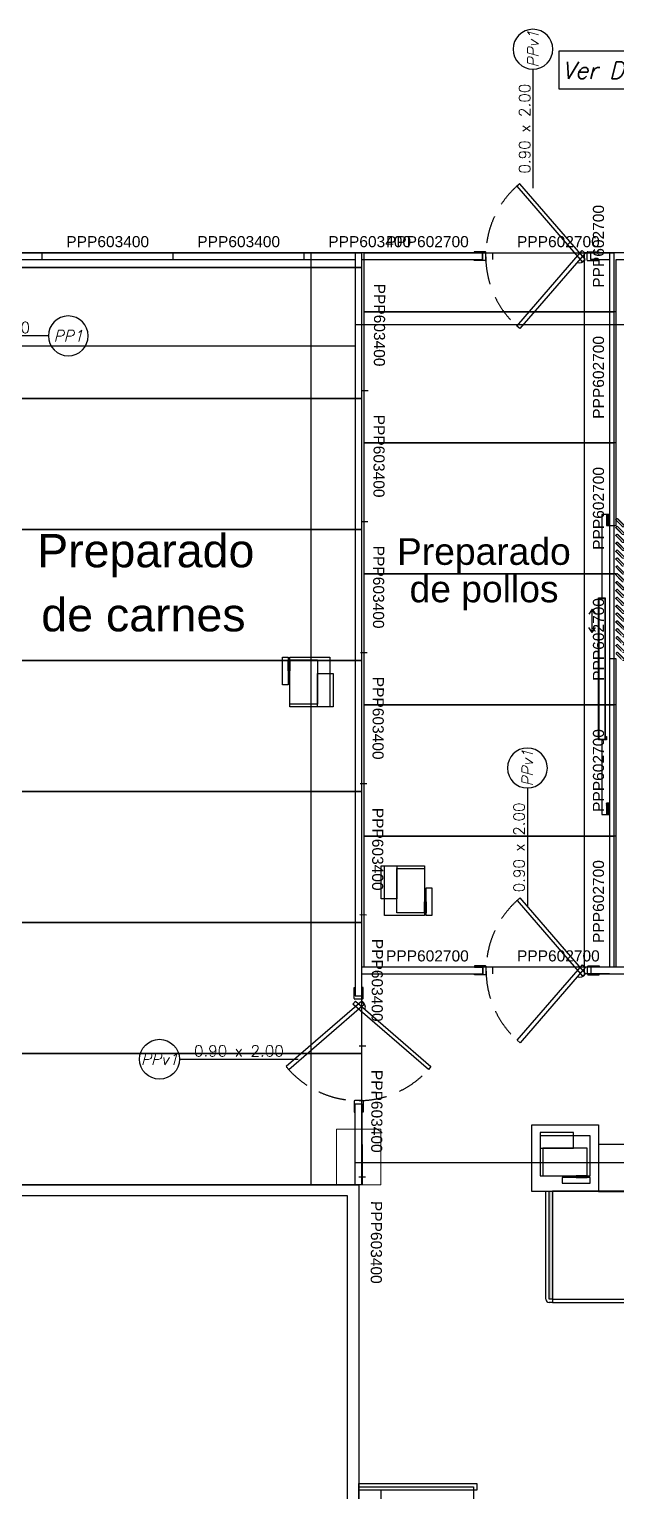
# Model space of a CAD drawing. Header units: millimetres. Extents: x 2698011 to 2856548, y 1019778 to 1210064.
# Drawn here: x 2767581 to 2772874, y 1154946 to 1168116 of the extents above; entities that cross this region are included whole.
import ezdxf
from ezdxf.enums import TextEntityAlignment as Align

# ---------------------------------------------------------------- set-up
doc = ezdxf.new("R2010")
doc.units = ezdxf.units.MM
for name, pattern in [('CONTINUA', [0]), ('DASHED', [19.05, 12.7, -6.35]), ('DASHED2', [9.525, 6.35, -3.175]), ('HIDDEN', [0.375, 0.25, -0.125]), ('LN_planobase PB$0$DASHED2', [0.375, 0.25, -0.125]), ('MCDASH12', [0.001411, 0.001058, -0.000352692])]:
    doc.linetypes.add(name, pattern=pattern)
doc.layers.get('Defpoints').update_dxf_attribs({"color": 9})
for name, color, linetype in [('.cota', 9, 'Continuous'), ('0-EXHIBIDORAS', 9, 'Continuous'), ('A-Aberturas', 9, 'Continuous'), ('Arq. Exhibidoras', 9, 'Continuous'), ('COSTAN-CAM-COTAS', 7, 'Continuous'), ('COSTAN-CAM-LAT NUM', 6, 'Continuous'), ('COSTAN-CAM-LATERALES', 5, 'Continuous'), ('COSTAN-CAM-TECHOS-60', 1, 'Continuous'), ('DESAGUES', 9, 'CONTINUA'), ('DURLOCK', 9, 'Continuous'), ('EQUIPAMIENTO ELECTROMECÁNICO', 9, 'Continuous'), ('exhibidoras', 9, 'Continuous'), ('MAMP CHAPA 0.06', 9, 'Continuous'), ('nomenclatura de aberturas', 9, 'Continuous'), ('PROYECCIONES', 9, 'DASHED'), ('TEXTOS CAM', 2, 'Continuous')]:
    doc.layers.add(name, color=color, linetype=linetype)
doc.layers.add('PILAR_REF', color=9, linetype='Continuous', lineweight=0)
doc.styles.add('_ROMANS', font='ROMANS.SHX')
doc.styles.add('_Romans Obl', font='ROMANS.SHX', dxfattribs={"oblique": 15})
doc.styles.add('costan', font='arial.ttf')
doc.styles.get("Standard").update_dxf_attribs({"font": 'arial.ttf'})
doc.styles.add('Text-Stock', font='arial.ttf', dxfattribs={"height": 0.18})
doc.dimstyles.new('ISO-25', dxfattribs={"dimtxt": 2.5, "dimasz": 2.5, "dimexe": 1.25, "dimexo": 0.625, "dimtad": 1, "dimtxsty": 'Standard', "dimcen": 2.5, "dimadec": 0, "dimazin": 0, "dimtfac": 1, "dimtmove": 0, "dimatfit": 3, "dimfxl": 1, "dimarcsym": 0})

# ---------------------------------------------------------------- blocks, each defined once
blk = doc.blocks.new('vaiven90')
for p, q in [((-805.258, -105.592, 0), (-805.258, -105.492, 0)), ((-805.258, -105.492, 0), (-805.248, -105.492, 0)), ((-805.248, -105.492, 0), (-805.248, -105.567, 0)), ((-805.188, -105.492, 0), (-805.188, -105.567, 0)), ((-805.178, -105.492, 0), (-805.188, -105.492, 0)), ((-805.178, -105.592, 0), (-805.178, -105.492, 0)), ((-805.183, -105.597, 0), (-805.253, -105.597, 0)), ((-805.248, -105.567, 0), (-805.188, -105.567, 0)), ((-805.246, -105.615, 0), (-804.566, -106.205, 0)), ((-804.566, -106.205, 0), (-804.588, -106.231, 0)), ((-805.258, -106.516, 0), (-805.258, -106.616, 0)), ((-805.183, -106.511, 0), (-805.253, -106.511, 0)), ((-805.248, -106.616, 0), (-805.248, -106.541, 0)), ((-805.248, -106.541, 0), (-805.188, -106.541, 0)), ((-805.188, -106.616, 0), (-805.188, -106.541, 0)), ((-805.178, -106.516, 0), (-805.178, -106.616, 0)), ((-805.258, -106.616, 0), (-805.248, -106.616, 0)), ((-805.178, -106.616, 0), (-805.188, -106.616, 0))]:
    blk.add_line(p, q)
at = {"elevation": 0}
for points in [[(-805.19, -105.615), (-805.87, -106.205), (-805.847, -106.231), (-805.167, -105.642), (-805.19, -105.615)], [(-805.246, -105.615), (-804.566, -106.205), (-804.588, -106.231), (-805.269, -105.642), (-805.246, -105.615)]]:
    blk.add_lwpolyline(points, dxfattribs=at)
for centre, radius, start, end in [((-805.253, -105.592, 0), 0.0051, 180, 270), ((-805.218, -105.667, 0), 0.061, 338.694, 57.6587), ((-805.183, -105.592, 0), 0.0051, 270, 0), ((-805.253, -106.516, 0), 0.0051, 90, 180), ((-805.183, -106.516, 0), 0.0051, 0, 90)]:
    blk.add_arc(centre, radius, start, end)
at = {"linetype": 'LN_planobase PB$0$DASHED2'}
blk.add_arc((-805.218, -105.663, 0), 0.848, 219.7207, 320.2793, dxfattribs=at)
blk = doc.blocks.new('sdfgsdgs')
at = {"linetype": 'Continuous'}
for p, q in [((-0.19, 0.03), (0.11, 0.03)), ((-0.19, -0.11), (-0.19, 0.03)), ((0.11, 0.03), (0.11, -0.11)), ((-0.34, -0.36), (-0.34, -0.001)), ((-0.34, -0.001), (0.11, -0.001)), ((-0.315, -0.36), (-0.315, -0.11)), ((-0.315, -0.11), (0.085, -0.11)), ((0.11, -0.11), (-0.19, -0.11)), ((0.085, -0.11), (0.085, -0.36)), ((0.11, -0.001), (0.11, -0.36)), ((0.11, -0.36), (-0.34, -0.36)), ((-0.34, -0.426), (-0.34, -0.376)), ((-0.34, -0.376), (-0.09, -0.376)), ((-0.315, -0.376), (-0.315, -0.36)), ((0.085, -0.36), (-0.315, -0.36)), ((-0.315, -0.36), (-0.215, -0.36)), ((-0.215, -0.376), (-0.315, -0.376)), ((-0.215, -0.36), (-0.215, -0.376)), ((-0.09, -0.376), (-0.09, -0.426)), ((-0.09, -0.426), (-0.34, -0.426))]:
    blk.add_line(p, q, dxfattribs=at)
blk = doc.blocks.new('A$C6C7C7CD4')
h = blk.add_hatch()
h.set_pattern_fill('ANSI31', color=8, scale=0.002, style=0)
h.set_pattern_definition([(45, (2.6, 0.1876735), (-0.004490128, 0.004490128), [])])
h.paths.add_polyline_path([(0.1, 0.158), (0, 0.158), (0, 0.188), (0.1, 0.188)])
h.paths.add_polyline_path([(2.7, 0.158), (2.6, 0.158), (2.6, 0.188), (2.7, 0.188)])
for p, q in [((1.638, 0.031, 0), (1.682, 0.061, 0)), ((1.638, 0.031, 0), (1.847, 0.031, 0)), ((1.638, 0.031, 0), (1.682, 0, 0)), ((1.847, 0.031, 0), (1.803, 0.061, 0)), ((1.847, 0.031, 0), (1.803, 0, 0))]:
    blk.add_line(p, q)
at = {"elevation": 0}
for points in [[(0.1, 0.158), (0, 0.158), (0, 0.188), (0.1, 0.188)], [(0.67, 0.148), (0.7, 0.148), (0.7, 0.158), (0.67, 0.158)], [(0.67, 0.148), (0.67, 0.088), (1.95, 0.088), (1.95, 0.148)], [(0.675, 0.143), (0.675, 0.093), (1.945, 0.093), (1.945, 0.143)], [(2.7, 0.158), (2.6, 0.158), (2.6, 0.188), (2.7, 0.188)]]:
    blk.add_lwpolyline(points, close=True, dxfattribs=at)
at = {"linetype": 'DASHED2', "elevation": 0}
blk.add_lwpolyline([(0.67, 0.118), (0, 0.118), (0, 0.188), (2.7, 0.188), (2.7, 0.118), (1.95, 0.118)], dxfattribs=at)
blk = doc.blocks.new('A$C48B04B10')
at = {"layer": 'DESAGUES', "linetype": 'MCDASH12'}
for p, q in [((0.013, 1.283, -3.074), (0.079, 1.217, -3.074)), ((0.013, 1.213, -3.074), (0.079, 1.146, -3.074)), ((0.013, 1.142, -3.074), (0.079, 1.075, -3.074)), ((0.013, 1.071, -3.074), (0.079, 1.005, -3.074)), ((0.013, 1, -3.074), (0.079, 0.934, -3.074)), ((0.066, 0.638, -3.074), (0, 0.704, -3.074)), ((0.013, 0.717, -3.074), (0.079, 0.65, -3.074)), ((0.066, 0.567, -3.074), (0, 0.633, -3.074)), ((0.066, 0.496, -3.074), (0, 0.562, -3.074)), ((0.013, 0.646, -3.074), (0.079, 0.58, -3.074)), ((0.013, 0.575, -3.074), (0.079, 0.509, -3.074)), ((0.066, 0.425, -3.074), (0, 0.491, -3.074)), ((0.066, 0.354, -3.074), (0, 0.421, -3.074)), ((0.013, 0.504, -3.074), (0.079, 0.438, -3.074)), ((0.013, 0.433, -3.074), (0.079, 0.367, -3.074)), ((0.066, 0.283, -3.074), (0, 0.35, -3.074)), ((0.066, 0.213, -3.074), (0, 0.279, -3.074)), ((0.013, 0.362, -3.074), (0.079, 0.296, -3.074)), ((0.013, 0.292, -3.074), (0.079, 0.225, -3.074)), ((0.066, 0.142, -3.074), (0, 0.208, -3.074)), ((0.066, 0.071, -3.074), (0, 0.137, -3.074)), ((0.013, 0.221, -3.074), (0.079, 0.154, -3.074)), ((0.013, 0.15, -3.074), (0.079, 0.084, -3.074)), ((0.066, 0, -3.074), (0, 0.066, -3.074)), ((0.013, 0.079, -3.074), (0.079, 0.013, -3.074))]:
    blk.add_line(p, q, dxfattribs=at)
at = {"layer": 'DESAGUES', "linetype": 'MCDASH12', "elevation": -3.074}
for points in [[(0.066, 1.204), (0, 1.271), (0.013, 1.283), (0.079, 1.217)], [(0.066, 1.134), (0, 1.2), (0.013, 1.213), (0.079, 1.146)], [(0.066, 1.063), (0, 1.129), (0.013, 1.142), (0.079, 1.075)], [(0.066, 0.992), (0, 1.058), (0.013, 1.071), (0.079, 1.005)], [(0.066, 0.921), (0, 0.987), (0.013, 1), (0.079, 0.934)], [(0.066, 0.85), (0, 0.916), (0.013, 0.929), (0.079, 0.863)], [(0.066, 0.779), (0, 0.846), (0.013, 0.858), (0.079, 0.792)], [(0.066, 0.708), (0, 0.775), (0.013, 0.788), (0.079, 0.721)], [(0.066, 0.638), (0, 0.704), (0.013, 0.717), (0.079, 0.65)], [(0.066, 0.567), (0, 0.633), (0.013, 0.646), (0.079, 0.58)], [(0.066, 0.496), (0, 0.562), (0.013, 0.575), (0.079, 0.509)], [(0.066, 0.425), (0, 0.491), (0.013, 0.504), (0.079, 0.438)], [(0.066, 0.354), (0, 0.421), (0.013, 0.433), (0.079, 0.367)], [(0.066, 0.283), (0, 0.35), (0.013, 0.362), (0.079, 0.296)], [(0.066, 0.213), (0, 0.279), (0.013, 0.292), (0.079, 0.225)], [(0.066, 0.142), (0, 0.208), (0.013, 0.221), (0.079, 0.154)], [(0.066, 0.071), (0, 0.137), (0.013, 0.15), (0.079, 0.084)], [(0.066, 0), (0, 0.066), (0.013, 0.079), (0.079, 0.013)]]:
    blk.add_lwpolyline(points, close=True, dxfattribs=at)
blk = doc.blocks.new('4100125')
blk.add_line((0, 3), (125, 3))
blk.add_lwpolyline([(0, 0), (125, 0), (125, 100), (0, 100)], close=True)
blk = doc.blocks.new('100006EV')
blk.add_hatch(color=256).paths.add_polyline_path([(6, 100), (3, 100), (3, 3), (6, 3)])
for p, q in [((0, 3), (0, 100)), ((0, 100), (6, 100)), ((3, 3), (3, 100)), ((6, 100), (6, 0)), ((6, 3), (3, 3)), ((6, 0), (3, 0))]:
    blk.add_line(p, q)
blk.add_arc((3, 3), 3, 180, 270)
blk = doc.blocks.new('cot abert izq')
blk.add_line((0.359, 0), (2.501, 0))
blk.add_circle((0, 0), 0.359)
at = {"style": '_Romans Obl', "oblique": 15}
blk.add_attdef('ABERTURA', text='', height=0.2, rotation=360, dxfattribs=at).set_placement((0, 0), align=Align.MIDDLE_CENTER)
at = {"style": '_ROMANS'}
for tag, p in [('DIM', (1.43, 0.05)), ('ANT', (1.43, -0.25))]:
    blk.add_attdef(tag, text='', height=0.2, rotation=360, dxfattribs=at).set_placement(p, align=Align.CENTER)
blk = doc.blocks.new('EXHIBIDORA 3.75')
at = {"layer": '0-EXHIBIDORAS'}
for points in [[(-1.033, 1.92), (0.03, 1.92), (0.03, 1.86), (-1.033, 1.86)], [(0, -1.89), (-1.033, -1.89), (-1.033, 1.89), (0, 1.89)], [(-1.033, -1.92), (0.03, -1.92), (0.03, -1.86), (-1.033, -1.86)]]:
    blk.add_lwpolyline(points, close=True, dxfattribs=at)
blk.add_lwpolyline([(-0.833, 1.86), (-0.833, -1.86)], dxfattribs=at)
at = {"layer": '0-EXHIBIDORAS', "insert": (-0.972, 0.982), "char_height": 0.12, "width": 1.07054, "attachment_point": 1, "rotation": 90, "style": 'Text-Stock'}
blk.add_mtext('{\\fArial Narrow|b0|i0|c0|p34;auto servicio}', dxfattribs=at)
blk = doc.blocks.new('*D202')
at = {"layer": 'COSTAN-CAM-COTAS', "color": 0, "lineweight": -2, "transparency": 16777216}
for p, q in [((2770518, 1157711), (2770518, 1157908)), ((2779913, 1157907), (2770521, 1157907)), ((2779916, 1157711), (2779916, 1157908))]:
    blk.add_line(p, q, dxfattribs=at)
at = {"layer": 'COSTAN-CAM-COTAS', "color": 0, "transparency": 16777216}
for points in [[(2770521, 1157907), (2770521, 1157906), (2770518, 1157907)], [(2779913, 1157907), (2779913, 1157906), (2779916, 1157907)]]:
    blk.add_solid(points, dxfattribs=at)
at = {"layer": 'Defpoints', "color": 0, "transparency": 16777216}
for p in [(2770518, 1157907), (2770518, 1157711), (2779916, 1157711)]:
    blk.add_point(p, dxfattribs=at)
at = {"layer": 'COSTAN-CAM-COTAS', "color": 0, "transparency": 16777216, "insert": (2775217, 1157909), "char_height": 2.5, "attachment_point": 5}
blk.add_mtext('9397,81', dxfattribs=at)
blk = doc.blocks.new('*D204')
at = {"layer": 'COSTAN-CAM-COTAS', "color": 0, "lineweight": -2, "transparency": 16777216}
for p, q in [((2772810, 1166102), (2772810, 1165452)), ((2774851, 1166102), (2774851, 1165452)), ((2774849, 1165453), (2772813, 1165453))]:
    blk.add_line(p, q, dxfattribs=at)
at = {"layer": 'COSTAN-CAM-COTAS', "color": 0, "transparency": 16777216}
for points in [[(2772813, 1165454), (2772813, 1165453), (2772810, 1165453)], [(2774849, 1165454), (2774849, 1165453), (2774851, 1165453)]]:
    blk.add_solid(points, dxfattribs=at)
at = {"layer": 'Defpoints', "color": 0, "transparency": 16777216}
for p in [(2772810, 1166102), (2774851, 1166102), (2772810, 1165453)]:
    blk.add_point(p, dxfattribs=at)
at = {"layer": 'COSTAN-CAM-COTAS', "color": 0, "transparency": 16777216, "insert": (2773831, 1165455), "char_height": 2.5, "attachment_point": 5}
blk.add_mtext('2041,29', dxfattribs=at)
blk = doc.blocks.new('*D205')
at = {"layer": 'COSTAN-CAM-COTAS', "color": 0, "lineweight": -2, "transparency": 16777216}
for p, q in [((2772809, 1166102), (2772580, 1166102)), ((2772581, 1166100), (2772581, 1159613)), ((2772809, 1159611), (2772580, 1159611))]:
    blk.add_line(p, q, dxfattribs=at)
at = {"layer": 'COSTAN-CAM-COTAS', "color": 0, "transparency": 16777216}
for points in [[(2772580, 1166100), (2772581, 1166100), (2772581, 1166102)], [(2772580, 1159613), (2772581, 1159613), (2772581, 1159611)]]:
    blk.add_solid(points, dxfattribs=at)
at = {"layer": 'Defpoints', "color": 0, "transparency": 16777216}
for p in [(2772810, 1166102), (2772581, 1159611), (2772810, 1159611)]:
    blk.add_point(p, dxfattribs=at)
at = {"layer": 'COSTAN-CAM-COTAS', "color": 0, "transparency": 16777216, "insert": (2772579, 1162857), "char_height": 2.5, "attachment_point": 5, "rotation": 90}
blk.add_mtext('6491,81', dxfattribs=at)
blk = doc.blocks.new('*D206')
at = {"layer": 'COSTAN-CAM-COTAS', "color": 0, "lineweight": -2, "transparency": 16777216}
for p, q in [((2770518, 1166102), (2770518, 1165452)), ((2772810, 1166102), (2772810, 1165452)), ((2772808, 1165453), (2770521, 1165453))]:
    blk.add_line(p, q, dxfattribs=at)
at = {"layer": 'COSTAN-CAM-COTAS', "color": 0, "transparency": 16777216}
for points in [[(2770521, 1165454), (2770521, 1165453), (2770518, 1165453)], [(2772808, 1165454), (2772808, 1165453), (2772810, 1165453)]]:
    blk.add_solid(points, dxfattribs=at)
at = {"layer": 'Defpoints', "color": 0, "transparency": 16777216}
for p in [(2770518, 1166102), (2772810, 1166102), (2770518, 1165453)]:
    blk.add_point(p, dxfattribs=at)
at = {"layer": 'COSTAN-CAM-COTAS', "color": 0, "transparency": 16777216, "insert": (2771664, 1165455), "char_height": 2.5, "attachment_point": 5}
blk.add_mtext('2292,03', dxfattribs=at)
blk = doc.blocks.new('*D207')
at = {"layer": 'COSTAN-CAM-COTAS', "color": 0, "lineweight": -2, "transparency": 16777216}
for p, q in [((2770517, 1166102), (2770117, 1166102)), ((2770118, 1166099), (2770118, 1157713)), ((2770517, 1157711), (2770117, 1157711))]:
    blk.add_line(p, q, dxfattribs=at)
at = {"layer": 'COSTAN-CAM-COTAS', "color": 0, "transparency": 16777216}
for points in [[(2770118, 1166099), (2770119, 1166099), (2770118, 1166102)], [(2770118, 1157713), (2770119, 1157713), (2770118, 1157711)]]:
    blk.add_solid(points, dxfattribs=at)
at = {"layer": 'Defpoints', "color": 0, "transparency": 16777216}
for p in [(2770518, 1166102), (2770118, 1157711), (2770518, 1157711)]:
    blk.add_point(p, dxfattribs=at)
at = {"layer": 'COSTAN-CAM-COTAS', "color": 0, "transparency": 16777216, "insert": (2770116, 1161906), "char_height": 2.5, "attachment_point": 5, "rotation": 90}
blk.add_mtext('8391,19', dxfattribs=at)
blk = doc.blocks.new('*D208')
at = {"layer": 'COSTAN-CAM-COTAS', "color": 0, "lineweight": -2, "transparency": 16777216}
for p, q in [((2766518, 1166101), (2766518, 1165261)), ((2770518, 1166101), (2770518, 1165261)), ((2770516, 1165263), (2766521, 1165263))]:
    blk.add_line(p, q, dxfattribs=at)
at = {"layer": 'COSTAN-CAM-COTAS', "color": 0, "transparency": 16777216}
for points in [[(2766521, 1165263), (2766521, 1165262), (2766518, 1165263)], [(2770516, 1165263), (2770516, 1165262), (2770518, 1165263)]]:
    blk.add_solid(points, dxfattribs=at)
at = {"layer": 'Defpoints', "color": 0, "transparency": 16777216}
for p in [(2766518, 1166102), (2770518, 1166102), (2766518, 1165263)]:
    blk.add_point(p, dxfattribs=at)
at = {"layer": 'COSTAN-CAM-COTAS', "color": 0, "transparency": 16777216, "insert": (2768518, 1165265), "char_height": 2.5, "attachment_point": 5}
blk.add_mtext('4000', dxfattribs=at)
blk = doc.blocks.new('COSTAN-CAM-PANEL-TECHO')
blk.add_lwpolyline([(0, 0), (1, 0), (1, 1), (0, 1)], close=True)

msp = doc.modelspace()

# ---------------------------------------------------------------- linework, layer by layer
at = {"layer": '.cota'}
msp.add_lwpolyline([(2772355.485, 1167920.299), (2775407.111, 1167920.299), (2775407.111, 1167574.919), (2772355.485, 1167574.919)], close=True, dxfattribs=at)
at = {"layer": 'COSTAN-CAM-LATERALES'}
for p, q in [((2767698.084, 1166042.475), (2767698.084, 1166102.475)), ((2768878.084, 1166042.475), (2768878.084, 1166102.475)), ((2770058.084, 1166042.475), (2770058.084, 1166102.475)), ((2770578.084, 1166042.475), (2770578.084, 1166102.475)), ((2771758.084, 1166042.475), (2771758.084, 1166102.475)), ((2770578.084, 1166042.475), (2770638.083, 1166042.271)), ((2772869.789, 1165570.661), (2772809.789, 1165570.661)), ((2770574.071, 1164862.482), (2770634.071, 1164862.278)), ((2772869.789, 1164390.661), (2772809.789, 1164390.661)), ((2770570.058, 1163682.489), (2770630.058, 1163682.285)), ((2772869.789, 1163210.661), (2772809.789, 1163210.661)), ((2770566.046, 1162502.496), (2770626.045, 1162502.292)), ((2772869.789, 1162030.661), (2772809.789, 1162030.661)), ((2770562.033, 1161322.502), (2770622.033, 1161322.298)), ((2772869.789, 1160850.661), (2772809.789, 1160850.661)), ((2770558.02, 1160142.509), (2770618.02, 1160142.305)), ((2770578.059, 1159610.661), (2770578.059, 1159670.661)), ((2771758.059, 1159610.661), (2771758.059, 1159670.661)), ((2772869.789, 1159670.661), (2772809.789, 1159670.661)), ((2772640.987, 1159610.661), (2778906.544, 1159610.661)), ((2770554.007, 1158962.516), (2770614.007, 1158962.312)), ((2770549.995, 1157782.523), (2770609.994, 1157782.319))]:
    msp.add_line(p, q, dxfattribs=at)
for points in [[(2766578.084, 1165886.706), (2766578.084, 1166042.475), (2770518.059, 1166042.475), (2770518.059, 1159412.214), (2770578.059, 1159412.214), (2770578.059, 1159610.661), (2771667.318, 1159610.661), (2771667.318, 1159670.661), (2770578.059, 1159670.661), (2770578.059, 1166042.475), (2771663.937, 1166042.475), (2771663.937, 1166102.475), (2761147.736, 1166102.499), (2761147.736, 1166042.499), (2766518.084, 1166042.475), (2766518.084, 1165886.706), (2766578.084, 1165886.706)], [(2775004.754, 1166102.475), (2772637.605, 1166102.475), (2772637.605, 1166042.475), (2772809.789, 1166042.475), (2772809.789, 1163645.872), (2772869.789, 1163645.872), (2772869.789, 1166042.475), (2774841.495, 1166042.475)], [(2774841.495, 1159670.661), (2772869.789, 1159670.661), (2772869.789, 1162445.872), (2772809.789, 1162445.872), (2772809.789, 1159670.661), (2772640.987, 1159670.661), (2772640.987, 1159610.661), (2779855.894, 1159610.661)], [(2770518.059, 1157710.661), (2770518.059, 1158438.546), (2770578.059, 1158438.546), (2770579.75, 1157710.661), (2770519.75, 1157710.661)]]:
    msp.add_lwpolyline(points, dxfattribs=at)
at = {"layer": 'DURLOCK'}
msp.add_lwpolyline([(2770449.75, 1142356.704), (2770449.75, 1157610.661), (2762593.201, 1157610.797), (2762593.199, 1157510.8), (2762493.199, 1157510.8), (2762493.199, 1157710.799), (2770549.75, 1157710.661), (2770549.75, 1142356.704), (2770449.75, 1142356.704)], dxfattribs=at)
at = {"layer": 'exhibidoras'}
for points in [[(2772108.833, 1157649.996), (2772108.822, 1158249.996), (2772708.822, 1158249.996), (2772708.822, 1157649.996)], [(2772708.822, 1157650.108), (2775200.235, 1157650.108), (2775200.235, 1158074.137), (2772708.822, 1158074.137)]]:
    msp.add_lwpolyline(points, close=True, dxfattribs=at)
at = {"layer": 'MAMP CHAPA 0.06'}
for p, q in [((2770518.084, 1159670.661), (2770518.059, 1159670.661)), ((2770518.084, 1159610.661), (2770518.059, 1159610.661)), ((2770518.084, 1159610.661), (2770518.059, 1159610.661)), ((2770578.059, 1159610.661), (2771667.318, 1159610.661))]:
    msp.add_line(p, q, dxfattribs=at)
at = {"layer": 'PILAR_REF'}
msp.add_lwpolyline([(2770349.748, 1158210.661), (2770749.75, 1158210.661), (2770749.75, 1157710.661), (2770349.748, 1157710.661)], close=True, dxfattribs=at)
at = {"layer": 'PROYECCIONES', "linetype": 'HIDDEN'}
msp.add_line((2770549.75, 1157710.661), (2770549.75, 1118043.759), dxfattribs=at)

# ---------------------------------------------------------------- block references
at = {"xscale": 1000, "yscale": 1000, "zscale": 1000}
msp.add_blockref('A$C48B04B10', (2772865.094, 1162427.971), dxfattribs=at)
at = {"layer": '0-EXHIBIDORAS', "xscale": 1000, "yscale": 1000, "zscale": 1000}
msp.add_blockref('EXHIBIDORA 3.75', (2771582.755, 1153098.654), dxfattribs=at)
at = {"layer": 'A-Aberturas', "xscale": 1000, "yscale": 1000, "zscale": 1000, "rotation": 270}
for p in [(2878204.438, 360854.602), (2878207.82, 354422.788)]:
    msp.add_blockref('vaiven90', p, dxfattribs=at)
at = {"layer": 'A-Aberturas', "extrusion": (0, 0, -1), "xscale": 1000, "yscale": 1000, "zscale": -1000, "rotation": 89.99999824258464}
msp.add_blockref('A$C6C7C7CD4', (-2772622.116, 1161045.872, 0.01), dxfattribs=at)
at = {"layer": 'A-Aberturas', "xscale": 1000, "yscale": 1000, "zscale": 1000}
msp.add_blockref('vaiven90', (3575765.932, 1264979.048), dxfattribs=at)
at = {"layer": 'Arq. Exhibidoras', "xscale": 10.0000000002183, "yscale": 10.0000000002183, "zscale": 10.0000000002183}
for name, p in [('100006EV', (2772235.894, 1156651.001)), ('4100125', (2772295.894, 1156651.001))]:
    msp.add_blockref(name, p, dxfattribs=at)
at = {"layer": 'COSTAN-CAM-TECHOS-60', "rotation": 270}
for p, xscale, yscale in [((2766524.779, 1165970.73), -131.7475574233104, 4050), ((2770598.937, 1165570.661), -531.8166843517683, 2250), ((2766524.779, 1164790.73), -1180, 4050), ((2770598.937, 1164390.661), -1180, 2250), ((2766524.779, 1163610.73), -1180, 4050), ((2770598.937, 1163210.661), -1180, 2250), ((2766524.779, 1162430.73), -1180, 4050), ((2770598.937, 1162030.661), -1180, 2250), ((2766524.779, 1161250.73), -1180, 4050), ((2770598.937, 1160850.661), -1180, 2250), ((2766524.779, 1160070.73), -1180, 4050), ((2770598.937, 1159670.661), -1180, 2250), ((2766524.779, 1158890.73), -1180, 4050), ((2766524.779, 1157710.73), -1180, 4050)]:
    msp.add_blockref('COSTAN-CAM-PANEL-TECHO', p, dxfattribs=dict(at, xscale=xscale, yscale=yscale))
at = {"layer": 'EQUIPAMIENTO ELECTROMECÁNICO', "xscale": 1000, "yscale": 1000, "zscale": 1000}
for p, rotation in [((2770289.463, 1162122.7), 269.999995487667), ((2770781.854, 1160473.55), 90.00000000000001)]:
    msp.add_blockref('sdfgsdgs', p, dxfattribs=dict(at, rotation=rotation))
at = {"layer": 'EQUIPAMIENTO ELECTROMECÁNICO', "xscale": -1000, "yscale": 1000, "zscale": 1000}
msp.add_blockref('sdfgsdgs', (2772293.092, 1158150.743), dxfattribs=at)
at = {"layer": 'nomenclatura de aberturas'}
ref = msp.add_blockref('cot abert izq', (2772119.132, 1167936.078), dxfattribs=dict(at, xscale=-500.0000000000088, yscale=500.0000000000088, zscale=500.0000000000088, rotation=89.9999892692836))
ref.add_attrib('ABERTURA', 'PPv1', dxfattribs={"layer": '0', "color": 2, "height": 100, "rotation": 89.9999893, "style": '_Romans Obl', "oblique": 15}).set_placement((2772119.132, 1167936.078, 0), align=Align.MIDDLE_CENTER)
ref.add_attrib('DIM', '0.90 x 2.00', dxfattribs={"layer": '0', "color": 2, "height": 100, "rotation": 89.9999893, "style": '_ROMANS'}).set_placement((2772094.132, 1167220.95, 0), align=Align.CENTER)
ref = msp.add_blockref('cot abert izq', (2767932.857, 1165354.551, 0), dxfattribs=dict(at, xscale=-500.0000000000088, yscale=500.0000000000088, zscale=500.0000000000088, rotation=359.9999892692836))
ref.add_attrib('ABERTURA', 'PP1', dxfattribs={"layer": '0', "color": 2, "height": 100, "rotation": 359.9999893, "style": '_Romans Obl', "oblique": 15}).set_placement((2767932.857, 1165354.551, 0), align=Align.MIDDLE_CENTER)
ref.add_attrib('DIM', '0.90x 2.00', dxfattribs={"layer": '0', "color": 2, "height": 100, "rotation": 359.9999893, "style": '_ROMANS'}).set_placement((2767217.729, 1165379.551, 0), align=Align.CENTER)
ref = msp.add_blockref('cot abert izq', (2772069.112, 1161463.122), dxfattribs=dict(at, xscale=-500.0000000000088, yscale=500.0000000000088, zscale=500.0000000000088, rotation=89.9999892692836))
ref.add_attrib('ABERTURA', 'PPv1', dxfattribs={"layer": '0', "color": 2, "height": 100, "rotation": 89.9999893, "style": '_Romans Obl', "oblique": 15}).set_placement((2772069.112, 1161463.122, 0), align=Align.MIDDLE_CENTER)
ref.add_attrib('DIM', '0.90 x 2.00', dxfattribs={"layer": '0', "color": 2, "height": 100, "rotation": 89.9999893, "style": '_ROMANS'}).set_placement((2772044.112, 1160747.995, 0), align=Align.CENTER)
ref = msp.add_blockref('cot abert izq', (2768754.564, 1158840.34), dxfattribs=dict(at, xscale=500.0000000000088, yscale=500.0000000000088, zscale=500.0000000000088, rotation=1.07307163827e-05))
ref.add_attrib('ABERTURA', 'PPv1', dxfattribs={"layer": '0', "color": 2, "height": 100, "rotation": 0.0000107, "style": '_Romans Obl', "oblique": 15}).set_placement((2768754.564, 1158840.34, 0), align=Align.MIDDLE_CENTER)
ref.add_attrib('DIM', '0.90 x 2.00', dxfattribs={"layer": '0', "color": 2, "height": 100, "rotation": 0.0000107, "style": '_ROMANS'}).set_placement((2769469.691, 1158865.34, 0), align=Align.CENTER)

# ---------------------------------------------------------------- texts
at = {"layer": '.cota', "style": '_Romans Obl', "oblique": 15}
msp.add_text('Ver Det. de J. Hortalizas', height=151.33426, rotation=359.9999911, dxfattribs=at).set_placement((2772381.91, 1167670.424))
at = {"layer": 'COSTAN-CAM-LAT NUM', "char_height": 100, "attachment_point": 5, "style": 'costan'}
for s, insert, rotation in [('PPP602700', (2772709.789, 1166160.661), 90), ('PPP603400', (2770736.076, 1165451.935), 269.80516), ('PPP602700', (2772709.789, 1164980.661), 90), ('PPP603400', (2770732.064, 1164271.941), 269.80516), ('PPP602700', (2772709.789, 1163800.661), 90), ('PPP603400', (2770728.051, 1163091.948), 269.80516), ('PPP602700', (2772709.789, 1162620.661), 90), ('PPP603400', (2770724.038, 1161911.955), 269.80516), ('PPP602700', (2772709.789, 1161440.661), 90), ('PPP603400', (2770720.026, 1160731.962), 269.80516), ('PPP602700', (2772709.789, 1160260.661), 90), ('PPP603400', (2770716.013, 1159551.969), 269.80516), ('PPP603400', (2770712, 1158371.975), 269.80516), ('PPP603400', (2770707.987, 1157191.982), 269.80516)]:
    msp.add_mtext(s, dxfattribs=dict(at, insert=insert, rotation=rotation))
for s, insert in [('PPP603400', (2768288.084, 1166202.475)), ('PPP603400', (2769468.084, 1166202.475)), ('PPP603400', (2770648.084, 1166202.475)), ('PPP602700', (2771168.084, 1166202.475)), ('PPP602700', (2772348.084, 1166202.475)), ('PPP602700', (2771168.059, 1159770.661)), ('PPP602700', (2772348.059, 1159770.661))]:
    msp.add_mtext(s, dxfattribs=dict(at, insert=insert))
at = {"layer": 'TEXTOS CAM'}
for s, height, p in [('Preparado  ', 300, (2767652.467, 1163270.547)), ('Preparado ', 240, (2770894.058, 1163292.555, 0)), ('de pollos ', 240, (2771007.468, 1162955.495, 0)), ('de carnes', 300, (2767689.747, 1162693.629))]:
    msp.add_text(s, height=height, dxfattribs=at).set_placement(p)

# ---------------------------------------------------------------- dimensions: what is measured, and where the dimension line sits
at = {"layer": 'COSTAN-CAM-COTAS'}
for base, p1, p2, picture, middle in [((2766518.084, 1165262.731), (2770518.084, 1166101.85), (2766518.084, 1166101.85), '*D208', (2768518.084, 1165264.633)), ((2770518.084, 1165453.294), (2772810.116, 1166102.475), (2770518.084, 1166102.475), '*D206', (2771664.1, 1165455.421)), ((2772810.116, 1165453.294), (2774851.402, 1166102.475), (2772810.116, 1166102.475), '*D204', (2773830.759, 1165455.421)), ((2770518.084, 1157906.659), (2779915.894, 1157710.658), (2770518.084, 1157710.658), '*D202', (2775216.989, 1157908.786))]:
    dim = msp.add_linear_dim(base=base, p1=p1, p2=p2, dimstyle='ISO-25', dxfattribs=at)
    dim.commit()
    dim.dimension.update_dxf_attribs({"geometry": picture, "text_midpoint": middle})
for base, p1, p2, picture, middle in [((2770118.084, 1157710.661), (2770518.084, 1166101.85), (2770518.084, 1157710.661), '*D207', (2770115.956, 1161906.256)), ((2772580.913, 1159610.661), (2772810.116, 1166102.475), (2772810.116, 1159610.661), '*D205', (2772578.786, 1162856.568))]:
    dim = msp.add_linear_dim(base=base, p1=p1, p2=p2, angle=270, dimstyle='ISO-25', dxfattribs=at)
    dim.commit()
    dim.dimension.update_dxf_attribs({"geometry": picture, "text_midpoint": middle})

doc.saveas('drawing.dxf')
